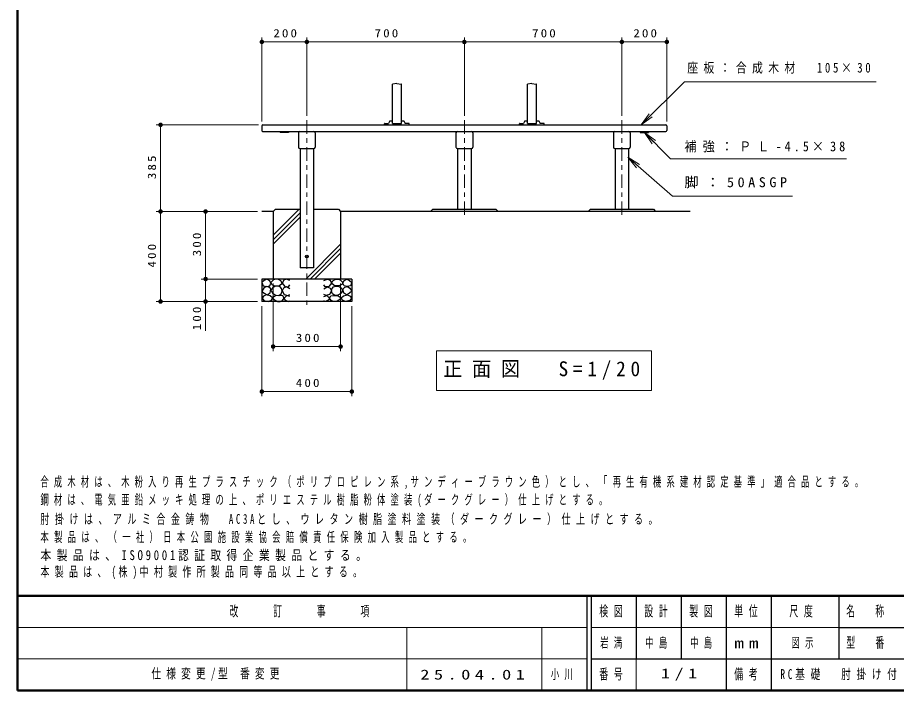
# Model space of a CAD drawing. Units: millimetres on the paper, scale 1:20. Extents: x -365 to 0, y 0 to 257.
# Drawn here: x -365 to -169.7, y 0 to 149.4 of the extents above; entities that cross this region are included whole.
import ezdxf

# ---------------------------------------------------------------- set-up
doc = ezdxf.new("R2010")
doc.units = ezdxf.units.MM
doc.linetypes.add('USER2', pattern=[6, 3, -1, 1, -1])
doc.layers.add('1_20', color=7, linetype='Continuous', lineweight=25)
doc.layers.add('LY_5', color=7, linetype='Continuous', lineweight=13)
doc.layers.add('99', color=7, linetype='Continuous')
doc.layers.add('CLASS1', color=7, linetype='Continuous')
doc.styles.add('ＭＳ ゴシック', font='')
doc.styles.get('ＭＳ ゴシック').set_extended_font_data('MS Gothic')

# ---------------------------------------------------------------- blocks, each defined once
blk = doc.blocks.new('filled_dot')
at = {"color": 0, "linetype": 'Continuous', "lineweight": -2, "const_width": 1.25}
blk.add_lwpolyline([(-0.625, 0, 1), (0.625, 0, 1)], format="xyb", close=True, dxfattribs=at)

msp = doc.modelspace()

# ---------------------------------------------------------------- linework, layer by layer
at = {"layer": '1_20', "lineweight": 13}
for p, q in [((-310.717, 126.353), (-310.717, 144.998)), ((-300.717, 127.603), (-300.717, 144.998)), ((-300.717, 127.603), (-300.717, 144.998)), ((-265.717, 127.603), (-265.717, 144.998)), ((-230.717, 127.603), (-230.717, 144.998)), ((-220.717, 126.353), (-220.717, 144.998)), ((-310.717, 143.998), (-300.717, 143.998)), ((-300.717, 143.998), (-265.717, 143.998)), ((-265.717, 143.998), (-230.717, 143.998)), ((-230.717, 143.998), (-220.717, 143.998)), ((-226.455, 125.578), (-224.679, 128.047)), ((-226.455, 125.578), (-224.327, 127.693)), ((-223.975, 127.338), (-226.455, 125.578)), ((-311.467, 125.603), (-334.217, 125.603)), ((-333.217, 106.353), (-333.217, 125.603)), ((-225.717, 123.878), (-223.602, 121.751)), ((-225.717, 123.878), (-223.248, 122.103)), ((-223.957, 121.398), (-225.717, 123.878)), ((-229.375, 118.394), (-227.12, 116.415)), ((-229.375, 118.394), (-226.79, 116.791)), ((-227.449, 116.039), (-229.375, 118.394)), ((-311.717, 106.353), (-334.217, 106.353)), ((-333.217, 86.353), (-333.217, 106.353)), ((-323.217, 91.353), (-323.217, 106.353)), ((-308.218, 100.081), (-302.23, 106.069)), ((-308.217, 101.071), (-302.435, 106.853)), ((-308.217, 99.091), (-302.23, 105.079)), ((-300.965, 91.353), (-293.218, 99.101)), ((-299.975, 91.353), (-293.217, 98.111)), ((-298.985, 91.353), (-293.217, 97.121)), ((-311.717, 91.353), (-324.217, 91.353)), ((-323.217, 79.834), (-323.217, 91.353)), ((-308.217, 90.353), (-308.217, 75.353)), ((-293.217, 90.353), (-293.217, 75.353)), ((-311.717, 86.353), (-334.217, 86.353)), ((-310.717, 85.353), (-310.717, 65.353)), ((-290.717, 85.353), (-290.717, 65.353)), ((-293.217, 76.353), (-308.217, 76.353)), ((-271.905, 75.42), (-271.905, 66.62)), ((-224.105, 75.42), (-271.905, 75.42)), ((-224.105, 66.62), (-224.105, 75.42)), ((-271.905, 66.62), (-224.105, 66.62)), ((-290.717, 66.353), (-310.717, 66.353))]:
    msp.add_line(p, q, dxfattribs=at)
at = {"layer": '1_20'}
for p, q in [((-280.717, 134.791), (-281.675, 134.647)), ((-280.717, 134.791), (-279.76, 134.647)), ((-250.717, 134.791), (-251.675, 134.647)), ((-250.717, 134.791), (-249.76, 134.647)), ((-281.717, 125.903), (-281.717, 134.598)), ((-279.717, 125.903), (-279.717, 134.598)), ((-251.717, 125.903), (-251.717, 134.598)), ((-249.717, 125.903), (-249.717, 134.598)), ((-310.717, 125.353), (-310.717, 124.353)), ((-310.467, 125.603), (-220.967, 125.603)), ((-283.467, 125.603), (-283.46, 125.807)), ((-283.467, 125.603), (-277.967, 125.603)), ((-283.36, 125.903), (-282.566, 125.903)), ((-282.357, 126.343), (-282.543, 125.918)), ((-281.717, 126.403), (-282.265, 126.403)), ((-281.717, 125.903), (-279.717, 125.903)), ((-279.17, 126.403), (-279.717, 126.403)), ((-279.078, 126.343), (-278.892, 125.918)), ((-278.074, 125.903), (-278.869, 125.903)), ((-277.967, 125.603), (-277.974, 125.807)), ((-253.467, 125.603), (-253.46, 125.807)), ((-253.467, 125.603), (-247.967, 125.603)), ((-253.36, 125.903), (-252.566, 125.903)), ((-252.357, 126.343), (-252.543, 125.918)), ((-251.717, 126.403), (-252.265, 126.403)), ((-251.717, 125.903), (-249.717, 125.903)), ((-249.17, 126.403), (-249.717, 126.403)), ((-249.078, 126.343), (-248.892, 125.918)), ((-248.074, 125.903), (-248.869, 125.903)), ((-247.967, 125.603), (-247.974, 125.807)), ((-220.717, 125.353), (-220.717, 124.353)), ((-310.467, 124.103), (-220.967, 124.103)), ((-306.667, 124.103), (-306.667, 123.878)), ((-304.767, 123.878), (-306.667, 123.878)), ((-304.767, 124.103), (-304.767, 123.878)), ((-302.592, 123.783), (-302.592, 120.673)), ((-298.842, 123.783), (-298.842, 120.673)), ((-267.592, 123.783), (-267.592, 120.673)), ((-263.842, 123.783), (-263.842, 120.673)), ((-232.592, 123.783), (-232.592, 120.673)), ((-228.842, 123.783), (-228.842, 120.673)), ((-226.667, 124.103), (-226.667, 123.878)), ((-226.667, 123.878), (-224.767, 123.878)), ((-224.767, 124.103), (-224.767, 123.878)), ((-302.272, 120.353), (-299.162, 120.353)), ((-302.23, 120.353), (-302.23, 93.853)), ((-299.205, 120.353), (-299.205, 93.853)), ((-267.272, 120.353), (-264.162, 120.353)), ((-267.23, 120.353), (-267.23, 106.853)), ((-264.205, 120.353), (-264.205, 106.853)), ((-232.272, 120.353), (-229.162, 120.353)), ((-232.23, 120.353), (-232.23, 106.853)), ((-229.205, 120.353), (-229.205, 106.853)), ((-308.217, 106.353), (-310.717, 106.353)), ((-308.217, 106.353), (-307.717, 106.853)), ((-308.217, 106.353), (-308.217, 91.353)), ((-307.717, 106.853), (-302.23, 106.853)), ((-299.205, 106.853), (-293.717, 106.853)), ((-293.717, 106.853), (-293.217, 106.353)), ((-293.217, 106.353), (-293.217, 91.353)), ((-215.566, 106.353), (-293.217, 106.353)), ((-273.217, 106.353), (-272.717, 106.853)), ((-272.717, 106.853), (-258.717, 106.853)), ((-258.717, 106.853), (-258.217, 106.353)), ((-238.217, 106.353), (-237.717, 106.853)), ((-237.717, 106.853), (-223.717, 106.853)), ((-223.717, 106.853), (-223.217, 106.353)), ((-299.205, 93.853), (-302.23, 93.853)), ((-290.717, 91.353), (-310.717, 91.353)), ((-310.717, 91.353), (-310.717, 86.353)), ((-290.717, 91.353), (-290.717, 86.353)), ((-290.717, 86.353), (-310.717, 86.353))]:
    msp.add_line(p, q, dxfattribs=at)
at = {"layer": '1_20', "linetype": 'USER2', "lineweight": 13}
for p, q in [((-300.717, 126.603), (-300.717, 85.353)), ((-265.717, 126.603), (-265.717, 105.353)), ((-230.717, 126.603), (-230.717, 105.353))]:
    msp.add_line(p, q, dxfattribs=at)
at = {"layer": '1_20', "lineweight": 13}
for points in [[(-226.455, 125.578), (-216.808, 135.163), (-174.182, 135.163)], [(-225.717, 123.878), (-219.905, 118.032), (-180.808, 118.032)], [(-229.375, 118.394), (-219.499, 109.729), (-192.808, 109.729)]]:
    msp.add_lwpolyline(points, dxfattribs=at)
at = {"layer": '1_20'}
for points in [[(-309.595, 91.323), (-310.229, 91.022), (-310.704, 90.547), (-310.403, 89.85), (-309.674, 89.707), (-308.977, 89.866), (-308.724, 90.452), (-308.914, 90.959)], [(-307.624, 91.328), (-308.151, 91.193), (-308.732, 90.557), (-308.502, 90.138), (-308.045, 89.901), (-307.529, 89.828), (-306.786, 89.895), (-306.218, 90.436), (-306.502, 90.936), (-307.035, 91.246)], [(-293.811, 91.328), (-293.284, 91.193), (-292.703, 90.557), (-292.933, 90.138), (-293.39, 89.901), (-293.906, 89.828), (-294.649, 89.895), (-295.217, 90.436), (-294.933, 90.936), (-294.399, 91.246)], [(-291.84, 91.323), (-291.206, 91.022), (-290.731, 90.547), (-291.032, 89.85), (-291.761, 89.707), (-292.458, 89.866), (-292.711, 90.452), (-292.521, 90.959)], [(-309.722, 89.676), (-310.26, 89.327), (-310.704, 88.646), (-310.197, 88.186), (-309.532, 87.87), (-308.835, 88.313), (-308.755, 89.153), (-309.163, 89.515)], [(-308.259, 88.111), (-307.637, 87.766), (-306.962, 87.719), (-306.448, 88.081), (-306.205, 88.679), (-306.316, 89.216), (-306.664, 89.625), (-307.13, 89.789), (-307.664, 89.733), (-308.354, 89.364), (-308.651, 88.787)], [(-293.176, 88.111), (-293.797, 87.766), (-294.473, 87.719), (-294.987, 88.081), (-295.23, 88.679), (-295.119, 89.216), (-294.771, 89.625), (-294.305, 89.789), (-293.771, 89.733), (-293.081, 89.364), (-292.784, 88.787)], [(-291.713, 89.676), (-291.175, 89.327), (-290.731, 88.646), (-291.238, 88.186), (-291.903, 87.87), (-292.6, 88.313), (-292.68, 89.153), (-292.272, 89.515)], [(-309.763, 87.879), (-310.331, 87.56), (-310.669, 87.137), (-310.266, 86.571), (-309.323, 86.368), (-308.607, 86.687), (-308.334, 87.192), (-308.873, 87.648)], [(-306.907, 87.672), (-307.691, 87.631), (-308.354, 87.158), (-307.921, 86.699), (-307.232, 86.388), (-306.667, 86.38), (-306.124, 86.604), (-305.786, 87.131), (-306.043, 87.618)], [(-294.527, 87.672), (-293.744, 87.631), (-293.081, 87.158), (-293.514, 86.699), (-294.203, 86.388), (-294.768, 86.38), (-295.311, 86.604), (-295.649, 87.131), (-295.392, 87.618)], [(-291.672, 87.879), (-291.104, 87.56), (-290.766, 87.137), (-291.169, 86.571), (-292.112, 86.368), (-292.828, 86.687), (-293.101, 87.192), (-292.562, 87.648)]]:
    msp.add_lwpolyline(points, close=True, dxfattribs=at)
for points in [[(-304.467, 91.018), (-305.323, 91.335), (-305.862, 91.066), (-306.178, 90.464), (-305.592, 89.703), (-304.816, 89.64), (-304.467, 90.036)], [(-296.968, 91.018), (-296.112, 91.335), (-295.573, 91.066), (-295.257, 90.464), (-295.843, 89.703), (-296.619, 89.64), (-296.968, 90.036)], [(-304.483, 89.212), (-305.244, 89.608), (-305.877, 89.355), (-306.178, 88.705), (-305.735, 87.929), (-304.974, 87.691), (-304.483, 87.897)], [(-296.952, 89.212), (-296.191, 89.608), (-295.558, 89.355), (-295.257, 88.705), (-295.7, 87.929), (-296.461, 87.691), (-296.952, 87.897)], [(-304.467, 87.485), (-305.133, 87.691), (-305.782, 87.137), (-305.608, 86.741), (-304.879, 86.376), (-304.467, 86.535)], [(-296.968, 87.485), (-296.302, 87.691), (-295.653, 87.137), (-295.827, 86.741), (-296.556, 86.376), (-296.968, 86.535)]]:
    msp.add_lwpolyline(points, dxfattribs=at)
msp.add_circle((-300.717, 96.353), 0.325, dxfattribs=at)
for centre, radius, start, end in [((-281.667, 134.598), 0.05, 98.53077, 180), ((-279.767, 134.598), 0.05, 0, 81.46923), ((-251.667, 134.598), 0.05, 98.53077, 180), ((-249.767, 134.598), 0.05, 0, 81.46923), ((-310.467, 125.353), 0.25, 89.99998, 179.99996), ((-283.36, 125.803), 0.1, 90, 178), ((-282.566, 125.928), 0.025, 270, 336.37062), ((-282.265, 126.303), 0.1, 90, 156.37062), ((-279.17, 126.303), 0.1, 23.62938, 90), ((-278.869, 125.928), 0.025, 203.62938, 270), ((-278.074, 125.803), 0.1, 2, 90), ((-253.36, 125.803), 0.1, 90, 178), ((-252.566, 125.928), 0.025, 270, 336.37062), ((-252.265, 126.303), 0.1, 90, 156.37062), ((-249.17, 126.303), 0.1, 23.62938, 90), ((-248.869, 125.928), 0.025, 203.62938, 270), ((-248.074, 125.803), 0.1, 2, 90), ((-220.967, 125.353), 0.25, 0, 89.99998), ((-310.467, 124.353), 0.25, 179.99998, 270.00003), ((-302.272, 123.783), 0.32, 89.99998, 179.99996), ((-299.162, 123.783), 0.32, 0, 89.99998), ((-267.272, 123.783), 0.32, 89.99998, 179.99996), ((-264.162, 123.783), 0.32, 0, 89.99998), ((-232.272, 123.783), 0.32, 89.99998, 179.99996), ((-229.162, 123.783), 0.32, 0, 89.99998), ((-220.967, 124.353), 0.25, 270.00002, 0), ((-302.272, 120.673), 0.32, 179.99998, 270.00003), ((-299.162, 120.673), 0.32, 270.00002, 0), ((-267.272, 120.673), 0.32, 179.99998, 270.00003), ((-264.162, 120.673), 0.32, 270.00002, 0), ((-232.272, 120.673), 0.32, 179.99998, 270.00003), ((-229.162, 120.673), 0.32, 270.00002, 0)]:
    msp.add_arc(centre, radius, start, end, dxfattribs=at)
at = {"layer": 'LY_5', "lineweight": 50}
for p, q in [((-365, 257), (-365, 0)), ((-365, 21), (0, 21)), ((-365, 0), (0, 0))]:
    msp.add_line(p, q, dxfattribs=at)
at = {"layer": 'LY_5', "lineweight": 25}
for p, q in [((-238.5, 21), (-238.5, 0)), ((-237.5, 21), (-237.5, 0)), ((-227.5, 21), (-227.5, 7)), ((-217.5, 21), (-217.5, 7)), ((-207.5, 21), (-207.5, 0)), ((-197.5, 21), (-197.5, 7)), ((-182.5, 21), (-182.5, 7)), ((-182.5, 14), (-70, 14)), ((-237.5, 7), (0, 7)), ((-197.5, 7), (-197.5, 0))]:
    msp.add_line(p, q, dxfattribs=at)
at = {"layer": 'LY_5'}
for p, q in [((-365, 14), (-238.5, 14)), ((-278.5, 14), (-278.5, 0)), ((-248.5, 14), (-248.5, 0)), ((-237.5, 14), (-182.5, 14)), ((-365, 7), (-238.5, 7)), ((-227.5, 7), (-227.5, 0))]:
    msp.add_line(p, q, dxfattribs=at)

# ---------------------------------------------------------------- block references
at = {"layer": '1_20', "lineweight": 13, "xscale": 0.4, "yscale": 0.4}
for p in [(-310.717, 143.998), (-300.717, 143.998), (-265.717, 143.998), (-230.717, 143.998), (-308.217, 76.353), (-310.717, 66.353)]:
    msp.add_blockref('filled_dot', p, dxfattribs=at)
for p, rotation in [((-300.717, 143.998), 180), ((-265.717, 143.998), 180), ((-230.717, 143.998), 180), ((-220.717, 143.998), 180), ((-333.217, 125.603), 270), ((-333.217, 106.353), 270), ((-323.217, 106.353), 270), ((-323.217, 91.353), 270), ((-333.217, 86.353), 90), ((-323.217, 86.353), 90), ((-293.217, 76.353), 180), ((-290.717, 66.353), 180)]:
    msp.add_blockref('filled_dot', p, dxfattribs=dict(at, rotation=rotation))

# ---------------------------------------------------------------- texts
at = {"layer": '1_20', "style": 'ＭＳ ゴシック'}
for s, insert, char_height, attachment_point in [('\\T1.33;\\W1.15;200', (-305.301, 144.998), 1.833, 8), ('\\T1.33;\\W1.15;700', (-282.801, 144.998), 1.833, 8), ('\\T1.33;\\W1.15;700', (-247.801, 144.998), 1.833, 8), ('\\T1.33;\\W1.15;200', (-225.301, 144.998), 1.833, 8), ('\\T1.5;\\W0.8;座板：合成木材\u3000105×30', (-216.182, 138.163), 2.199, 4), ('\\T1.5;\\W0.9;補強：ＰＬ-4.5×38', (-216.808, 120.682), 2.199, 4), ('\\T1.5;\\W1.05;脚：50ASGP', (-216.808, 112.729), 2.199, 4), ('\\T1.33;\\W1.15;300', (-300.301, 77.353), 1.833, 8), ('\\T1.5;\\W0.95;正面図\u3000S=1/20', (-248.005, 71.02), 3.299, 5), ('\\T1.33;\\W1.15;400', (-300.301, 67.353), 1.833, 8)]:
    msp.add_mtext(s, dxfattribs=dict(at, insert=insert, char_height=char_height, attachment_point=attachment_point))
at = {"layer": '1_20', "char_height": 1.833, "attachment_point": 8, "rotation": 90, "style": 'ＭＳ ゴシック'}
for s, insert in [('\\T1.33;\\W1.15;385', (-334.217, 116.395)), ('\\T1.33;\\W1.15;300', (-324.217, 99.27)), ('\\T1.33;\\W1.15;400', (-334.217, 96.77)), ('\\T1.33;\\W1.15;100', (-324.217, 82.834))]:
    msp.add_mtext(s, dxfattribs=dict(at, insert=insert))
at = {"layer": '99', "char_height": 2.199, "style": 'ＭＳ ゴシック'}
for s, insert, attachment_point in [('\\T1.64;\\W0.6;岩満', (-232.5, 10.5), 5), ('\\T1.64;\\W0.6;中島', (-225.5, 10.5), 4), ('\\T1.64;\\W0.6;中島', (-212.5, 10.5), 5), ('\\T1.64;\\W0.6;図示', (-190, 10.5), 5), ('\\T1.53;\\W0.7;仕様変更/型\\~番変更', (-335.25, 3.5), 4), ('\\T1.5;\\W1.35;25.04.01', (-275.5, 3.5), 4), ('\\T1.64;\\W0.6;小川', (-246.5, 3.5), 4), ('\\T1.5;\\W1.35;1/1', (-217.5, 3.5), 5), ('\\T1.58;\\W0.7;RC基礎\u3000肘掛け付', (-195.5, 3.5), 4)]:
    msp.add_mtext(s, dxfattribs=dict(at, insert=insert, attachment_point=attachment_point))
at = {"layer": 'CLASS1', "char_height": 2.199, "attachment_point": 7, "style": 'ＭＳ ゴシック'}
for s, insert in [('\\T1.62;\\W0.6;合成木材は、木粉入り再生プラスチック（ポリプロピレン系,サンディーブラウン色）とし、「再生有機系建材認定基準」適合品とする。', (-359.922, 44.696)), ('\\T1.62;\\W0.6;鋼材は、電気亜鉛メッキ処理の上、ポリエステル樹脂粉体塗装(ダークグレー）仕上げとする。', (-359.922, 40.696)), ('\\T1.61;\\W0.65;肘掛けは、アルミ合金鋳物\u3000AC3Aとし、ウレタン樹脂塗料塗装（ダークグレー）仕上げとする。', (-359.922, 36.696)), ('\\T1.64;\\W0.6;本製品は、（一社）日本公園施設業協会賠償責任保険加入製品とする。', (-359.922, 32.696)), ('\\T1.5;\\W0.8;本製品は、ISO9001認証取得企業製品とする。', (-359.922, 28.696)), ('\\T1.58;\\W0.65;本製品は、(株)中村製作所製品同等品以上とする。', (-359.922, 24.696))]:
    msp.add_mtext(s, dxfattribs=dict(at, insert=insert))
at = {"layer": 'LY_5', "char_height": 2.346, "attachment_point": 5, "style": 'ＭＳ ゴシック'}
for s, insert in [('\\T1.64;\\W0.6;改\u3000\u3000訂\u3000\u3000事\u3000\u3000項', (-301.75, 17.5)), ('\\T1.64;\\W0.6;検図', (-232.5, 17.5)), ('\\T1.64;\\W0.6;設計', (-222.5, 17.5)), ('\\T1.64;\\W0.6;製図', (-212.5, 17.5)), ('\\T1.64;\\W0.6;単位', (-202.5, 17.5)), ('\\T1.64;\\W0.6;尺度', (-190.25, 17.5)), ('\\T1.64;\\W0.6;名\u3000称', (-176, 17.5)), ('\\T1.64;\\W0.6;型\u3000番', (-176, 10.5)), ('\\T1.5;\\W1.35;mm', (-202.5, 10.5)), ('\\T1.64;\\W0.6;番号', (-232.5, 3.5)), ('\\T1.64;\\W0.6;備考', (-202.5, 3.5))]:
    msp.add_mtext(s, dxfattribs=dict(at, insert=insert))

doc.saveas('drawing.dxf')
